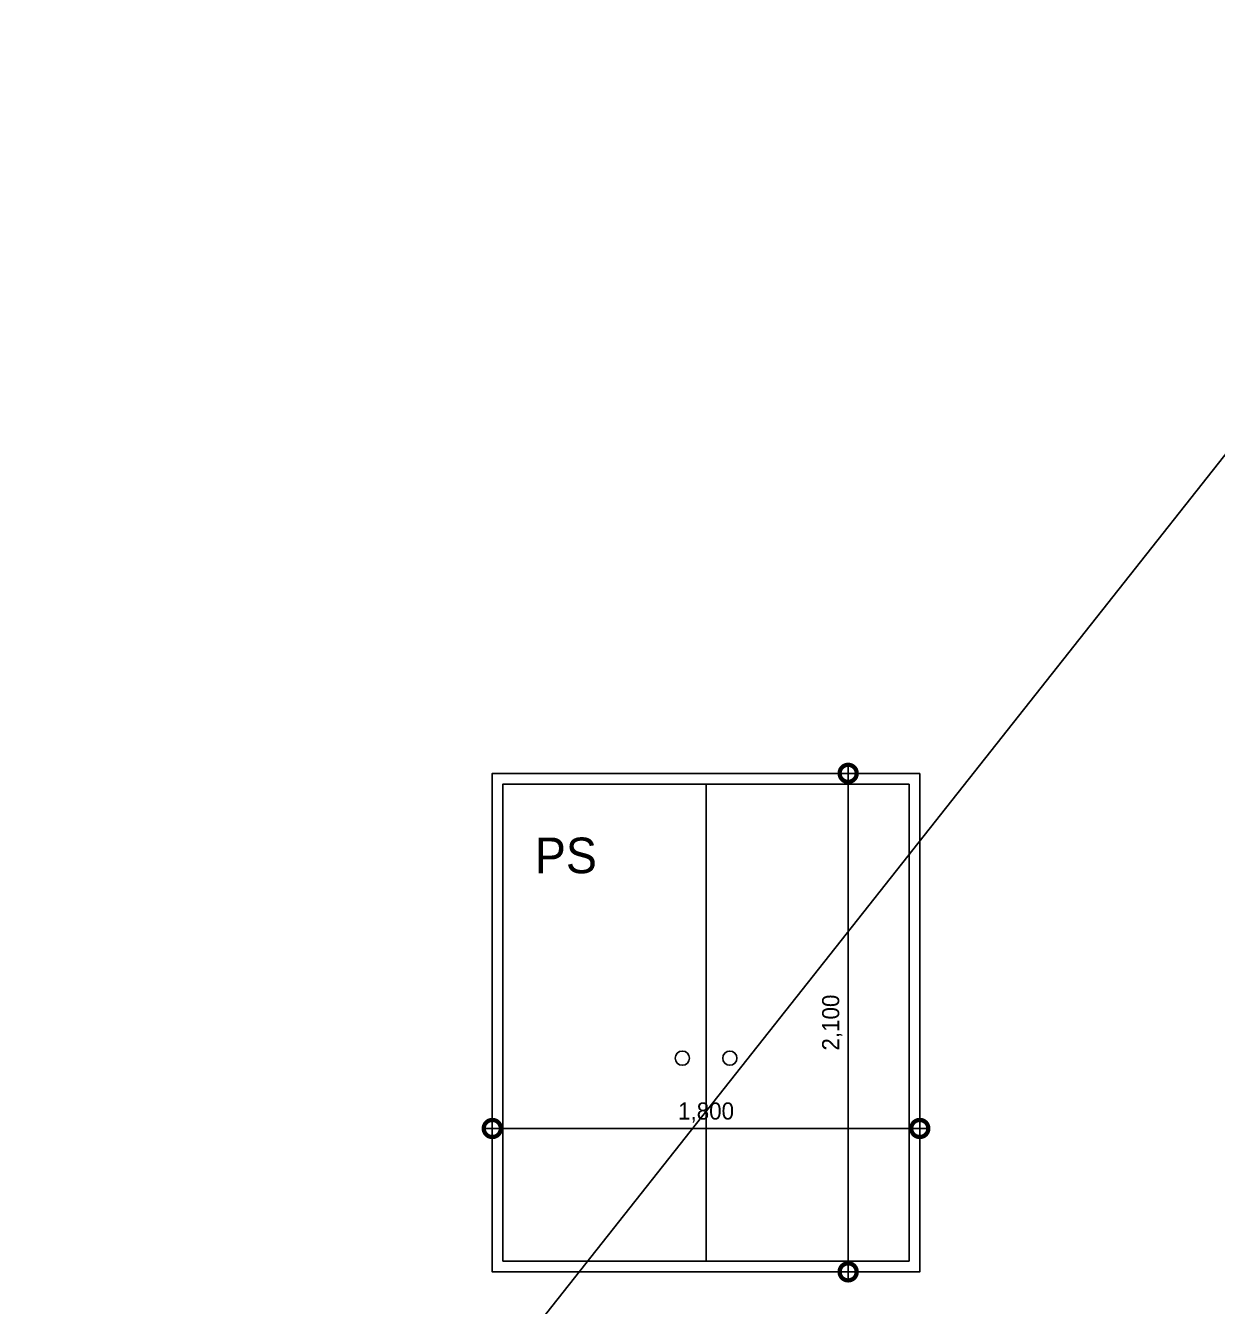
# Model space of a CAD drawing. Header units: millimetres. Extents: x -75040 to 92617, y -36837 to 48530.
# Drawn here: x 3532 to 8550, y 8905 to 14300 of the extents above; entities that cross this region are included whole.
import ezdxf
from ezdxf.enums import TextEntityAlignment as Align

# ---------------------------------------------------------------- set-up
doc = ezdxf.new("R2010")
doc.units = ezdxf.units.MM
doc.header["$LTSCALE"] = 60
doc.layers.get('Defpoints').update_dxf_attribs({"color": 151})
for name, color, linetype, plot in [('#체크사항0208', 20, 'Continuous', False), ('NOPLOT-DIM', 191, 'Continuous', False), ('NOPLOT-TEXT', 11, 'Continuous', False)]:
    doc.layers.add(name, color=color, linetype=linetype, plot=plot)
doc.layers.add('A-DIM', color=7, linetype='Continuous')
doc.layers.add('A-DOOR-ELE', color=5, linetype='Continuous')
doc.styles.add('Gdim', font='')
doc.styles.add('Gtx', font='')
doc.styles.get('Gdim').set_extended_font_data('Dotum')
doc.styles.get('Gtx').set_extended_font_data('Dotum')
doc.dimstyles.new('Gdim30(INT)', dxfattribs={"dimscale": 24, "dimtxt": 3, "dimasz": 1, "dimexe": 1.5, "dimexo": 2, "dimgap": 1, "dimtad": 1, "dimdec": 0, "dimzin": 0, "dimdsep": 46, "dimlunit": 6, "dimtxsty": 'Gdim', "dimblk": 'ToneDOT', "dimcen": 1.5, "dimdle": 1.5, "dimclrd": 1, "dimclre": 1, "dimclrt": 256, "dimadec": 1, "dimazin": 0, "dimtfac": 1, "dimtdec": 0, "dimtix": 1, "dimtmove": 2, "dimatfit": 3, "dimldrblk": 'DOT', "dimfxl": 1, "dimtolj": 1, "dimtzin": 0, "dimlwd": -1, "dimlwe": -1, "dimarcsym": 0})

# ---------------------------------------------------------------- blocks, each defined once
blk = doc.blocks.new('ToneDOT')
at = {"layer": 'A-DIM', "color": 1, "linetype": 'ByBlock'}
blk.add_line((1.5, 0), (-1.5, 0), dxfattribs=at)
at = {"layer": 'A-DIM', "color": 1, "linetype": 'ByBlock', "const_width": 3}
blk.add_lwpolyline([(0.375, 0, 1), (-0.375, 0, 1)], format="xyb", close=True, dxfattribs=at)
blk = doc.blocks.new('*D15')
at = {"layer": 'Defpoints', "color": 0, "transparency": 16777216}
for p in [(-9322.5, 2100), (-9322.5, 0, 0), (-9112.8, 0, 0)]:
    blk.add_point(p, dxfattribs=at)
at = {"layer": 'NOPLOT-DIM', "color": 1, "transparency": 16777216}
for p, q in [((-9274.5, 2100, 0), (-9076.8, 2100, 0)), ((-9112.8, 2076, 0), (-9112.8, 24, 0)), ((-9274.5, 0, 0), (-9076.8, 0, 0))]:
    blk.add_line(p, q, dxfattribs=at)
at = {"layer": 'NOPLOT-DIM', "color": 1, "transparency": 16777216, "xscale": 24, "yscale": 24, "zscale": 24}
for p, rotation in [((-9112.8, 2100, 0), 90), ((-9112.8, 0, 0), 270)]:
    blk.add_blockref('ToneDOT', p, dxfattribs=dict(at, rotation=rotation))
at = {"layer": 'NOPLOT-DIM', "transparency": 16777216, "insert": (-9179.8, 1050, 0), "char_height": 72, "attachment_point": 5, "rotation": 90, "style": 'Gdim'}
blk.add_mtext('\\A1;2,100', dxfattribs=at)
blk = doc.blocks.new('_Dot')
at = {"color": 0, "linetype": 'ByBlock', "lineweight": -2}
blk.add_line((-0.5, 0), (-1, 0), dxfattribs=at)
at = {"color": 0, "linetype": 'ByBlock', "const_width": 0.5}
blk.add_lwpolyline([(-0.25, 0, 1), (0.25, 0, 1)], format="xyb", close=True, dxfattribs=at)
blk = doc.blocks.new('*D16')
at = {"layer": 'Defpoints', "color": 0, "transparency": 16777216}
for p in [(-8811.2, 603.9), (-10611.2, 427.6), (-8811.2, 427.6)]:
    blk.add_point(p, dxfattribs=at)
at = {"layer": 'NOPLOT-DIM', "color": 1, "transparency": 16777216}
for p, q in [((-10611.2, 475.6), (-10611.2, 639.9)), ((-10587.2, 603.9), (-8835.2, 603.9)), ((-8811.2, 475.6), (-8811.2, 639.9))]:
    blk.add_line(p, q, dxfattribs=at)
at = {"layer": 'NOPLOT-DIM', "color": 1, "transparency": 16777216, "xscale": 24, "yscale": 24, "zscale": 24, "rotation": 180}
blk.add_blockref('ToneDOT', (-10611.2, 603.9), dxfattribs=at)
at = {"layer": 'NOPLOT-DIM', "color": 1, "transparency": 16777216, "xscale": 24, "yscale": 24, "zscale": 24}
blk.add_blockref('ToneDOT', (-8811.2, 603.9), dxfattribs=at)
at = {"layer": 'NOPLOT-DIM', "transparency": 16777216, "insert": (-9711.2, 670.9), "char_height": 72, "attachment_point": 5, "style": 'Gdim'}
blk.add_mtext('\\A1;1,800', dxfattribs=at)
blk = doc.blocks.new('A$C6e4c1c5a')
at = {"layer": 'A-DOOR-ELE'}
blk.add_line((936, 81), (936, 2091), dxfattribs=at)
at = {"layer": 'A-DOOR-ELE', "elevation": 0}
for points in [[(1836, 2136), (36, 2136), (36, 36), (1836, 36)], [(1791, 2091), (81, 2091), (81, 81), (1791, 81)]]:
    blk.add_lwpolyline(points, close=True, dxfattribs=at)
at = {"layer": 'A-DOOR-ELE'}
for centre in [(836, 936), (1036, 936)]:
    blk.add_circle(centre, 30, dxfattribs=at)
at = {"layer": 'NOPLOT-DIM'}
for base, p1, p2, angle, picture, middle in [((1534.4, 36, 0), (1324.7, 2136), (1324.7, 36, 0), 90, '*D15', (1467.4, 1086, 0)), ((1836, 639.9), (36, 463.6), (1836, 463.6), 180, '*D16', (936, 706.9))]:
    dim = blk.add_linear_dim(base=base, p1=p1, p2=p2, angle=angle, dimstyle='Gdim30(INT)', dxfattribs=at)
    dim.commit()
    dim.dimension.update_dxf_attribs({"geometry": picture, "text_midpoint": middle, "insert": (10647.2, 36)})

msp = doc.modelspace()

# ---------------------------------------------------------------- linework, layer by layer
at = {"layer": '#체크사항0208'}
msp.add_lwpolyline([(14319.1, 14886.8), (-8188.8, -8731.3), (11032.7, 15595.5)], dxfattribs=at)

# ---------------------------------------------------------------- block references
at = {"layer": 'A-DOOR-ELE'}
msp.add_blockref('A$C6e4c1c5a', (5461, 9014), dxfattribs=at)

# ---------------------------------------------------------------- texts
at = {"layer": 'NOPLOT-TEXT', "style": 'Gtx'}
msp.add_text('PS', height=150, dxfattribs=at).set_placement((5806.7, 10804.3), align=Align.MIDDLE)

doc.saveas('drawing.dxf')
